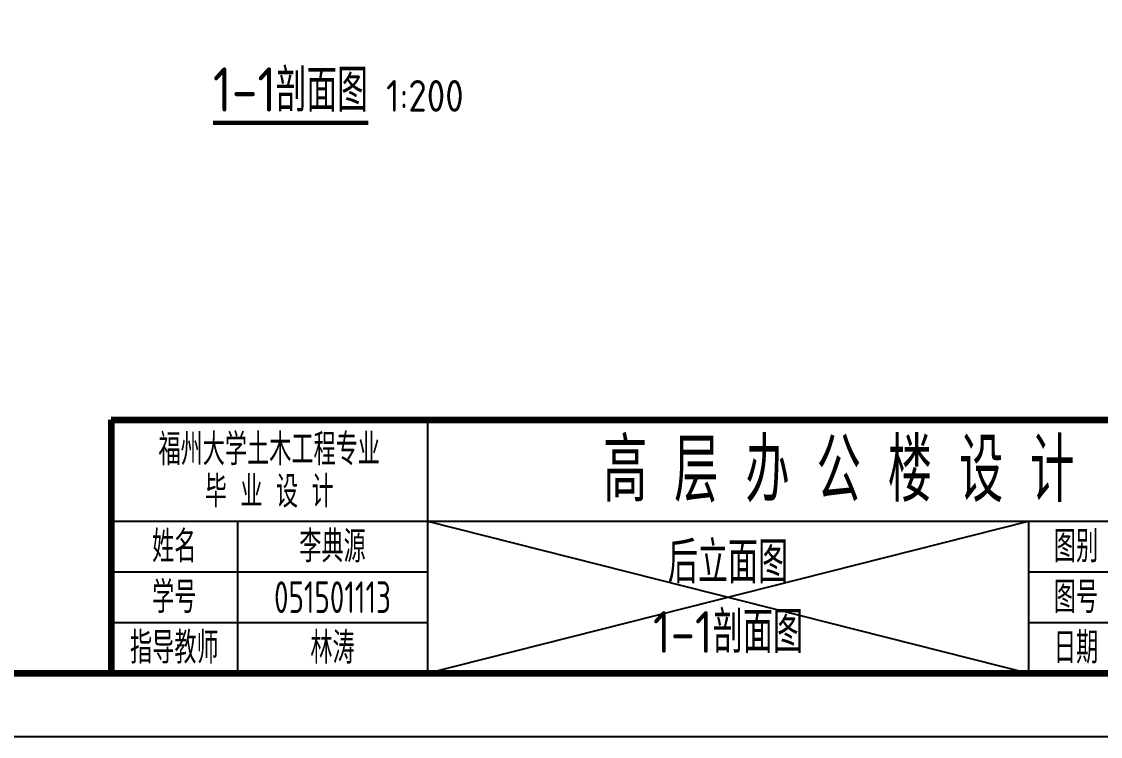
# Model space of a CAD drawing. Extents: x -1 to 1050000, y -900000 to 0.
# Drawn here: x 547373 to 581472, y -180000 to -157411 of the extents above; entities that cross this region are included whole.
import ezdxf

# ---------------------------------------------------------------- set-up
doc = ezdxf.new("R2010")
doc.units = 0
doc.header["$LTSCALE"] = 1000
doc.header["$MEASUREMENT"] = 0
for name, color, linetype in [('DIM_SYMB', 3, 'Continuous'), ('G-ANNO-TTLB', 6, 'Continuous'), ('G-ANNO-TTLB-THIN', 151, 'Continuous'), ('PUB_TEXT', 7, 'Continuous')]:
    doc.layers.add(name, color=color, linetype=linetype)
doc.layers.add('G-ANNO-TTLB-WIDE', color=214, linetype='Continuous', lineweight=100)
doc.layers.add('ignorePrint', color=151, linetype='Continuous', plot=False)
doc.styles.add('hztxt', font='tssdeng.shx', dxfattribs={"width": 0.7, "bigfont": 'hztxt.shx'})
doc.styles.get("Standard").update_dxf_attribs({"font": 'gbenor.shx', "bigfont": 'gbcbig.shx'})

# ---------------------------------------------------------------- blocks, each defined once
blk = doc.blocks.new('*U1')
blk.add_line((-525000, 0), (525000, 0))
blk = doc.blocks.new('*U2')
at = {"layer": 'Defpoints', "color": 0, "linetype": 'ByBlock', "lineweight": -2, "transparency": 16777216}
blk.add_blockref('*U1', (0, -180000), dxfattribs=at)

msp = doc.modelspace()

# ---------------------------------------------------------------- linework, layer by layer
at = {"layer": 'DIM_SYMB', "const_width": 140}
msp.add_lwpolyline([(553419.2, -160612.71), (558333.6, -160612.71)], dxfattribs=at)
at = {"layer": 'G-ANNO-TTLB-THIN', "lineweight": 100}
for q in [(550200, -178000), (586200, -170000)]:
    msp.add_line((550200, -170000), q, dxfattribs=at)
at = {"layer": 'G-ANNO-TTLB-THIN'}
for p, q in [((560200, -170000), (560200, -178000)), ((550200, -173200), (586200, -173200)), ((554200, -173200), (554200, -178000)), ((579200, -173200), (579200, -178000)), ((550200, -174800), (560200, -174800)), ((579200, -174800), (586200, -174800)), ((550200, -176400), (560200, -176400)), ((579200, -176400), (586200, -176400))]:
    msp.add_line(p, q, dxfattribs=at)
msp.add_lwpolyline([(420000, -180000), (588200, -180000), (588200, -61200), (420000, -61200)], close=True, dxfattribs=at)
at = {"layer": 'G-ANNO-TTLB-WIDE'}
msp.add_lwpolyline([(586200, -63200), (425000, -63200), (425000, -178000), (586200, -178000)], close=True, dxfattribs=at)
at = {"layer": 'ignorePrint'}
for p, q in [((560200, -178000), (579200, -173200)), ((560200, -173200), (579200, -178000))]:
    msp.add_line(p, q, dxfattribs=at)

# ---------------------------------------------------------------- block references
at = {"layer": 'Defpoints'}
msp.add_blockref('*U2', (525000, 0), dxfattribs=at)

# ---------------------------------------------------------------- texts
at = {"insert": (573200, -171600), "char_height": 2000, "attachment_point": 5, "style": 'hztxt'}
msp.add_mtext_dynamic_manual_height_columns('高 层 办 公 楼 设 计', width=23534.7227, gutter_width=5000, heights=[0], dxfattribs=at)
at = {"insert": (569700, -175600), "char_height": 1320, "width": 19000, "attachment_point": 5}
msp.add_mtext('后立面图\\P1-1剖面图', dxfattribs=at)
at = {"layer": 'G-ANNO-TTLB', "char_height": 1000, "attachment_point": 5, "style": 'hztxt'}
for s, insert, width, line_spacing_factor in [('福州大学土木工程专业\\P毕 业 设 计', (555200, -171600), 14210.0424, 0.8), ('姓名', (552200, -174000), 3312, 0.938532), ('李典源', (557200, -174000), 3312, 0.938532), ('图别', (580700, -174000), 2208, 0.938532), ('学号', (552200, -175600), 3312, 0.938532), ('051501113', (557200, -175600), 4968, 0.938532), ('图号', (580700, -175600), 2208, 0.938532), ('指导教师', (552200, -177200), 4416, 0.938532), ('林涛', (557200, -177200), 3312, 0.938532), ('日期', (580700, -177200), 2208, 0.938532)]:
    msp.add_mtext(s, dxfattribs=dict(at, insert=insert, width=width, line_spacing_factor=line_spacing_factor))
at = {"layer": 'PUB_TEXT'}
for s, height, p in [('1-1', 1400, (553419.2, -160258.24)), ('剖面图', 1350.355, (555402.54, -160258.24)), ('1:200', 1000, (558893.6, -160258.24))]:
    msp.add_text(s, height=height, dxfattribs=at).set_placement(p)

doc.saveas('drawing.dxf')
